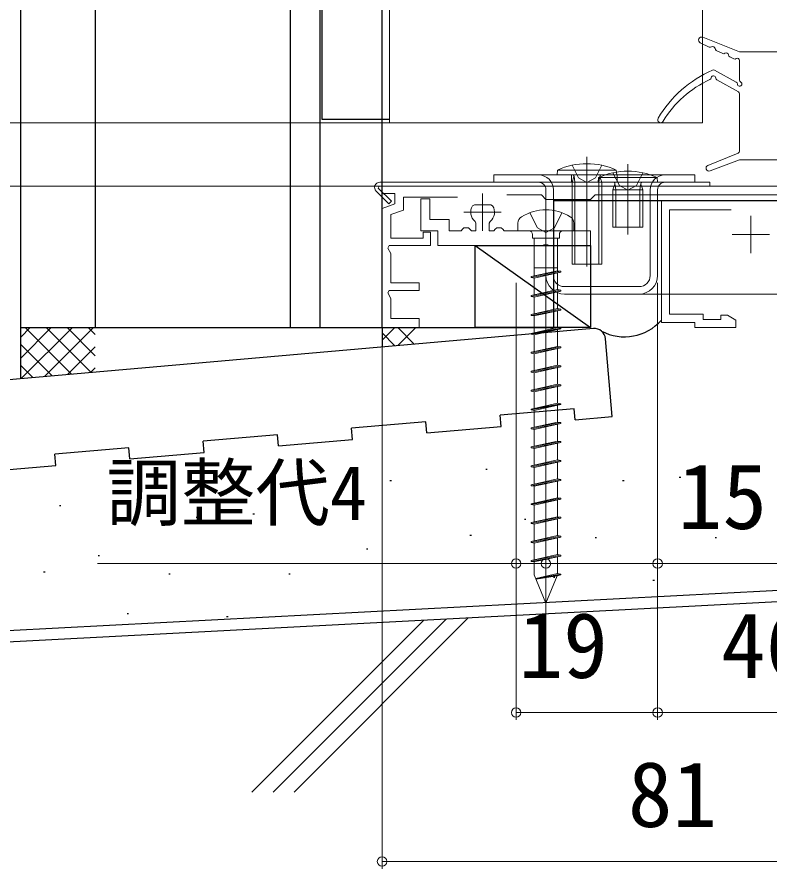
# Model space of a CAD drawing. Units: millimetres, scale not verified. Extents: x -525 to 525, y -783 to 779.
# Drawn here: x -418.5 to -317.5, y -588 to -473.6 of the extents above; entities that cross this region are included whole.
import ezdxf
from ezdxf.enums import TextEntityAlignment as Align

# ---------------------------------------------------------------- set-up
doc = ezdxf.new("R2010")
doc.units = ezdxf.units.MM
doc.header["$LTSCALE"] = 4
for name, color, linetype, lineweight in [('0-2_YKK_11', 190, 'Continuous', 18), ('0-3_YKK_11E', 4, 'Continuous', 18), ('0-5_YKK_13', 4, 'Continuous', 18), ('0-6_YKK_D', 6, 'Continuous', 18)]:
    doc.layers.add(name, color=color, linetype=linetype, lineweight=lineweight)
for name, color, linetype in [('0-4_YKK_12', 2, 'Continuous'), ('0-8_YSS_K', 3, 'Continuous'), ('0-9_YSS_KE', 3, 'Continuous')]:
    doc.layers.add(name, color=color, linetype=linetype)
doc.styles.add('ＭＳ ゴシック', font='')
doc.styles.get('ＭＳ ゴシック').set_extended_font_data('MS Gothic')

msp = doc.modelspace()

# ---------------------------------------------------------------- linework, layer by layer
at = {"layer": '0-2_YKK_11', "color": 211}
for p, q in [((-356.042, -497.312), (-356.042, -502.312)), ((-358.542, -499.812), (-353.542, -499.812))]:
    msp.add_line(p, q, dxfattribs=at)
for points in [[(-300.774, -486.812), (-306.142, -486.812), (-306.142, -498.312), (-307.342, -498.312), (-307.342, -497.512), (-340.942, -497.512), (-341.542, -498.112), (-347.542, -498.112), (-348.142, -497.512), (-352.809, -497.512)], [(-359.424, -497.812), (-366.642, -497.812), (-366.642, -499.534), (-368.342, -500.152), (-368.342, -503.312), (-364.042, -503.312), (-364.042, -502.512), (-363.042, -502.512), (-363.042, -504.312), (-368.568, -504.312), (-368.765, -504.652), (-368.342, -505.385), (-368.342, -509.312), (-364.542, -509.312), (-364.542, -510.312), (-368.568, -510.312), (-368.765, -510.652), (-368.342, -511.385), (-368.342, -514.112), (-364.542, -514.112), (-364.542, -515.312), (-369.542, -515.312), (-369.542, -499.312), (-367.842, -498.693), (-367.842, -497.312), (-369.542, -497.312), (-369.542, -496.312), (-307.342, -496.312)]]:
    msp.add_lwpolyline(points, dxfattribs=at)
at = {"layer": '0-2_YKK_11'}
for points in [[(-348, -504.312), (-362.042, -504.312), (-362.042, -502.312), (-364.342, -502.312), (-364.342, -498.012), (-363.142, -498.012), (-363.142, -500.812), (-360.542, -500.812), (-360.542, -502.312), (-358.942, -502.312), (-358.742, -502.112), (-358.542, -501.912), (-357.942, -501.912), (-357.742, -502.112), (-357.542, -502.312), (-356.942, -502.312), (-356.942, -501.285), (-357.052, -501.053)], [(-357.39, -498.951), (-357.137, -498.812), (-354.946, -498.812), (-354.694, -498.951)], [(-355.031, -501.053), (-355.142, -501.285), (-355.142, -502.312), (-354.542, -502.312), (-354.342, -502.112), (-354.142, -501.912), (-353.542, -501.912), (-353.342, -502.112), (-353.142, -502.312), (-341.542, -502.312), (-341.542, -504.312), (-347.083, -504.312), (-347.267, -504.192), (-347.817, -504.192), (-348, -504.312)]]:
    msp.add_lwpolyline(points, dxfattribs=at)
for start, end in [(147.42102, 230.83331), (309.16669, 32.57898)]:
    msp.add_arc((-356.042, -499.812), 1.6, start, end, dxfattribs=at)
at = {"layer": '0-3_YKK_11E'}
for p, q in [((-320.042, -500.312), (-320.042, -505.312)), ((-322.542, -502.812), (-317.542, -502.812))]:
    msp.add_line(p, q, dxfattribs=at)
msp.add_lwpolyline([(-322.692, -499.512), (-330.942, -499.512), (-330.942, -513.512), (-326.442, -513.512), (-326.442, -514.212), (-324.042, -514.212), (-324.042, -513.662), (-323.168, -513.662), (-322.042, -514.312), (-322.042, -515.312), (-327.542, -515.312), (-327.542, -514.612), (-332.042, -514.612), (-332.042, -498.312), (-279.842, -498.312), (-279.842, -489.512), (-285.042, -489.512)], dxfattribs=at)
at = {"layer": '0-4_YKK_12'}
for p, q in [((-418.042, -515.319), (-418.042, -339.512)), ((-408.031, -515.318), (-408.031, -339.512)), ((-381.842, -515.314), (-381.842, -339.512)), ((-377.842, -515.313), (-377.842, -339.512)), ((-369.542, -515.312), (-369.542, -424.028)), ((-346.541, -498.312), (-346.541, -515.312)), ((-288.541, -498.312), (-346.541, -498.312)), ((-418.042, -515.319), (-369.542, -515.312)), ((-369.542, -515.312), (-346.541, -515.312))]:
    msp.add_line(p, q, dxfattribs=at)
msp.add_lwpolyline([(-377.641, -339.512), (-377.641, -487.312), (-368.641, -487.312)], dxfattribs=at)
at = {"layer": '0-5_YKK_13'}
for p, q in [((-326.541, -339.512), (-326.541, -487.812)), ((-321.544, -478.312), (-326.497, -476.341)), ((-325.613, -477.651), (-326.818, -477.073)), ((-323.813, -478.515), (-324.676, -478.101)), ((-322.313, -479.235), (-322.876, -478.965)), ((-313.844, -478.312), (-321.544, -478.312)), ((-321.544, -482.093), (-321.544, -479.46)), ((-324.912, -480.752), (-321.999, -482.361)), ((-324.59, -482.072), (-321.699, -483.669)), ((-321.544, -483.932), (-321.544, -491.61)), ((-342.042, -492.387), (-342.042, -507.093)), ((-321.732, -491.888), (-325.804, -493.542)), ((-321.544, -492.812), (-325.514, -494.287)), ((-321.544, -492.812), (-313.844, -492.812)), ((-344.042, -493.501), (-343.187, -495.215)), ((-336.542, -493.387), (-336.542, -502.812)), ((-340.042, -494.812), (-354.542, -494.812)), ((-354.542, -494.812), (-354.542, -495.812)), ((-346.042, -494.812), (-345.985, -494.169)), ((-338.042, -494.812), (-346.042, -494.812)), ((-345.985, -494.169), (-338.098, -494.169)), ((-344.092, -495.812), (-344.092, -494.812)), ((-344.042, -495.812), (-343.783, -495.079)), ((-343.663, -495.812), (-343.773, -494.986)), ((-340.421, -495.812), (-340.31, -494.986)), ((-340.042, -495.812), (-340.3, -495.079)), ((-327.542, -494.812), (-340.042, -494.812)), ((-338.542, -494.525), (-337.687, -496.255)), ((-338.042, -494.812), (-338.098, -494.169)), ((-337.992, -495.812), (-337.992, -494.812)), ((-334.542, -494.525), (-335.397, -496.255)), ((-327.542, -494.812), (-327.542, -495.812)), ((-369.843, -495.812), (-325.543, -495.812)), ((-354.542, -495.812), (-340.042, -495.812)), ((-344.042, -495.812), (-340.042, -495.812)), ((-344.042, -495.942), (-344.042, -496.027)), ((-343.663, -495.812), (-343.663, -506.812)), ((-343.187, -495.215), (-342.042, -495.824)), ((-340.542, -495.812), (-340.485, -495.169)), ((-340.542, -495.812), (-332.542, -495.812)), ((-332.598, -495.169), (-340.485, -495.169)), ((-340.421, -495.812), (-340.421, -506.812)), ((-340.042, -506.812), (-340.042, -495.812)), ((-340.042, -495.812), (-327.542, -495.812)), ((-338.542, -496.812), (-338.283, -496.079)), ((-338.163, -496.812), (-338.273, -495.986)), ((-337.687, -496.255), (-336.542, -496.864)), ((-335.397, -496.255), (-336.542, -496.864)), ((-334.921, -496.812), (-334.81, -495.986)), ((-334.542, -496.812), (-334.8, -496.079)), ((-332.542, -495.812), (-332.598, -495.169)), ((-325.543, -495.812), (-325.543, -496.312)), ((-368.633, -498.712), (-370.338, -497.007)), ((-369.934, -496.312), (-370.049, -496.589)), ((-368.28, -498.359), (-370.049, -496.589)), ((-369.934, -496.312), (-325.543, -496.312)), ((-347.542, -496.812), (-347.542, -508.312)), ((-346.542, -496.812), (-346.542, -508.312)), ((-338.542, -501.812), (-338.542, -496.812)), ((-334.542, -496.812), (-338.542, -496.812)), ((-338.163, -496.812), (-338.163, -501.812)), ((-334.921, -496.812), (-334.921, -501.812)), ((-333.542, -496.812), (-333.542, -508.312)), ((-332.542, -496.812), (-332.542, -508.312)), ((-368.633, -498.712), (-368.28, -498.359)), ((-347.542, -497.808), (-347.542, -554.358)), ((-349.692, -499.892), (-348.687, -501.925)), ((-345.392, -499.892), (-346.397, -501.925)), ((-351.292, -501.285), (-351.292, -502.312)), ((-348.687, -501.925), (-347.542, -502.534)), ((-346.397, -501.925), (-347.542, -502.534)), ((-343.792, -502.312), (-343.792, -501.285)), ((-351.292, -502.312), (-343.792, -502.312)), ((-349.342, -502.812), (-349.342, -503.312)), ((-349.112, -503.312), (-349.112, -508.374)), ((-345.972, -503.312), (-345.972, -507.675)), ((-345.972, -507.675), (-349.542, -508.469)), ((-345.972, -507.312), (-349.112, -507.312)), ((-345.972, -507.675), (-345.542, -507.751)), ((-345.542, -507.751), (-349.542, -508.469)), ((-345.542, -507.875), (-349.542, -508.593)), ((-349.542, -508.469), (-349.542, -508.593)), ((-349.112, -508.675), (-349.542, -508.593)), ((-349.112, -508.675), (-345.542, -507.875)), ((-349.112, -508.675), (-349.112, -510.914)), ((-345.972, -507.971), (-345.972, -510.215)), ((-345.542, -507.751), (-345.542, -507.875)), ((-340.042, -509.812), (-345.042, -509.812)), ((-335.042, -509.812), (-340.042, -509.812)), ((-345.972, -510.215), (-349.542, -511.009)), ((-349.542, -511.009), (-349.542, -511.133)), ((-349.112, -511.215), (-349.542, -511.133)), ((-349.112, -511.215), (-345.542, -510.415)), ((-345.972, -510.511), (-345.972, -512.755)), ((-340.042, -510.812), (-345.042, -510.812)), ((-335.042, -510.812), (-340.042, -510.812)), ((-349.112, -511.215), (-349.112, -513.454)), ((-345.972, -512.755), (-349.542, -513.549)), ((-349.112, -513.755), (-345.542, -512.955)), ((-345.972, -513.051), (-345.972, -515.295)), ((-349.542, -513.549), (-349.542, -513.673)), ((-349.112, -513.755), (-349.542, -513.673)), ((-349.112, -513.755), (-349.112, -515.994)), ((-345.972, -515.295), (-349.542, -516.089)), ((-349.112, -516.295), (-345.542, -515.495)), ((-345.972, -515.591), (-345.972, -517.835)), ((-349.542, -516.089), (-349.542, -516.213)), ((-349.112, -516.295), (-349.542, -516.213)), ((-349.112, -516.295), (-349.112, -518.534)), ((-345.972, -517.835), (-349.542, -518.629)), ((-349.112, -518.835), (-345.542, -518.035)), ((-349.542, -518.629), (-349.542, -518.753)), ((-349.112, -518.835), (-349.542, -518.753)), ((-349.112, -518.835), (-349.112, -521.074)), ((-345.972, -518.131), (-345.972, -520.375)), ((-345.972, -520.375), (-349.542, -521.169)), ((-349.542, -521.169), (-349.542, -521.293)), ((-349.112, -521.375), (-349.542, -521.293)), ((-349.112, -521.375), (-345.542, -520.575)), ((-349.112, -521.375), (-349.112, -523.614)), ((-345.972, -520.671), (-345.972, -522.915)), ((-345.972, -522.915), (-349.542, -523.709)), ((-349.542, -523.709), (-349.542, -523.833)), ((-349.112, -523.915), (-345.542, -523.115)), ((-345.972, -523.211), (-345.972, -525.455)), ((-349.112, -523.915), (-349.542, -523.833)), ((-349.112, -523.915), (-349.112, -526.154)), ((-345.972, -525.455), (-349.542, -526.249)), ((-349.112, -526.455), (-345.542, -525.655)), ((-345.972, -525.751), (-345.972, -527.995)), ((-349.542, -526.249), (-349.542, -526.373)), ((-349.112, -526.455), (-349.542, -526.373)), ((-349.112, -526.455), (-349.112, -528.694)), ((-345.972, -527.995), (-349.542, -528.789)), ((-349.112, -528.995), (-345.542, -528.195)), ((-345.972, -528.291), (-345.972, -530.535)), ((-349.542, -528.789), (-349.542, -528.913)), ((-349.112, -528.995), (-349.542, -528.913)), ((-349.112, -528.995), (-349.112, -531.234)), ((-345.972, -530.535), (-349.542, -531.329)), ((-349.542, -531.329), (-349.542, -531.453)), ((-349.112, -531.535), (-349.542, -531.453)), ((-349.112, -531.535), (-345.542, -530.735)), ((-349.112, -531.535), (-349.112, -533.774)), ((-345.972, -530.831), (-345.972, -533.075)), ((-345.972, -533.075), (-349.542, -533.869)), ((-349.542, -533.869), (-349.542, -533.993)), ((-349.112, -534.075), (-349.542, -533.993)), ((-349.112, -534.075), (-345.542, -533.275)), ((-345.972, -533.371), (-345.972, -535.615)), ((-349.112, -534.075), (-349.112, -536.314)), ((-345.972, -535.615), (-349.542, -536.409)), ((-349.112, -536.615), (-345.542, -535.815)), ((-345.972, -535.911), (-345.972, -538.155)), ((-349.542, -536.409), (-349.542, -536.533)), ((-349.112, -536.615), (-349.542, -536.533)), ((-349.112, -536.615), (-349.112, -538.854)), ((-345.972, -538.155), (-349.542, -538.949)), ((-349.112, -539.155), (-345.542, -538.355)), ((-345.972, -538.451), (-345.972, -540.695)), ((-349.542, -538.949), (-349.542, -539.073)), ((-349.112, -539.155), (-349.542, -539.073)), ((-349.112, -539.155), (-349.112, -541.394)), ((-345.972, -540.695), (-349.542, -541.489)), ((-349.112, -541.695), (-345.542, -540.895)), ((-349.542, -541.489), (-349.542, -541.613)), ((-349.112, -541.695), (-349.542, -541.613)), ((-349.112, -541.695), (-349.112, -543.934)), ((-345.972, -540.991), (-345.972, -543.235)), ((-345.972, -543.235), (-349.542, -544.029)), ((-349.542, -544.029), (-349.542, -544.153)), ((-349.112, -544.235), (-349.542, -544.153)), ((-349.112, -544.235), (-345.542, -543.435)), ((-349.112, -544.235), (-349.112, -546.474)), ((-345.972, -543.531), (-345.972, -545.775)), ((-345.972, -545.775), (-349.542, -546.569)), ((-349.542, -546.569), (-349.542, -546.693)), ((-349.112, -546.775), (-345.542, -545.975)), ((-345.972, -546.071), (-345.972, -548.31)), ((-349.112, -546.775), (-349.542, -546.693)), ((-349.112, -546.775), (-349.112, -548.522)), ((-349.112, -548.522), (-347.542, -552.312)), ((-345.972, -548.31), (-348.912, -549.003)), ((-345.542, -548.391), (-348.912, -549.003)), ((-346.012, -548.621), (-348.873, -549.098)), ((-346.012, -548.621), (-347.542, -552.312)), ((-345.972, -548.31), (-345.542, -548.391)), ((-345.542, -548.391), (-345.542, -548.51))]:
    msp.add_line(p, q, dxfattribs=at)
for points in [[(-368.541, -339.512), (-368.541, -487.812), (-326.541, -487.812)], [(-340.042, -493.501), (-340.897, -495.215), (-342.042, -495.824)], [(-340.042, -506.812), (-344.042, -506.812), (-344.042, -495.812)], [(-338.542, -501.812), (-334.542, -501.812), (-334.542, -496.812)], [(-345.742, -502.812), (-345.742, -503.312), (-349.342, -503.312)], [(-345.972, -510.215), (-345.542, -510.291), (-349.542, -511.009)], [(-345.542, -510.291), (-345.542, -510.415), (-349.542, -511.133)], [(-345.972, -512.755), (-345.542, -512.831), (-349.542, -513.549)], [(-345.542, -512.831), (-345.542, -512.955), (-349.542, -513.673)], [(-345.972, -515.295), (-345.542, -515.371), (-349.542, -516.089)], [(-345.542, -515.371), (-345.542, -515.495), (-349.542, -516.213)], [(-345.972, -517.835), (-345.542, -517.911), (-349.542, -518.629)], [(-345.542, -517.911), (-345.542, -518.035), (-349.542, -518.753)], [(-345.972, -520.375), (-345.542, -520.451), (-349.542, -521.169)], [(-345.542, -520.451), (-345.542, -520.575), (-349.542, -521.293)], [(-345.972, -522.915), (-345.542, -522.991), (-349.542, -523.709)], [(-345.542, -522.991), (-345.542, -523.115), (-349.542, -523.833)], [(-345.972, -525.455), (-345.542, -525.531), (-349.542, -526.249)], [(-345.542, -525.531), (-345.542, -525.655), (-349.542, -526.373)], [(-345.972, -527.995), (-345.542, -528.071), (-349.542, -528.789)], [(-345.542, -528.071), (-345.542, -528.195), (-349.542, -528.913)], [(-345.972, -530.535), (-345.542, -530.611), (-349.542, -531.329)], [(-345.542, -530.611), (-345.542, -530.735), (-349.542, -531.453)], [(-345.972, -533.075), (-345.542, -533.151), (-349.542, -533.869)], [(-345.542, -533.151), (-345.542, -533.275), (-349.542, -533.993)], [(-345.972, -535.615), (-345.542, -535.691), (-349.542, -536.409)], [(-345.542, -535.691), (-345.542, -535.815), (-349.542, -536.533)], [(-345.972, -538.155), (-345.542, -538.231), (-349.542, -538.949)], [(-345.542, -538.231), (-345.542, -538.355), (-349.542, -539.073)], [(-345.972, -540.695), (-345.542, -540.771), (-349.542, -541.489)], [(-345.542, -540.771), (-345.542, -540.895), (-349.542, -541.613)], [(-345.972, -543.235), (-345.542, -543.311), (-349.542, -544.029)], [(-345.542, -543.311), (-345.542, -543.435), (-349.542, -544.153)], [(-345.972, -545.775), (-345.542, -545.851), (-349.542, -546.569)], [(-345.542, -545.851), (-345.542, -545.975), (-349.542, -546.693)], [(-346.012, -548.621), (-345.542, -548.51), (-348.873, -549.098)]]:
    msp.add_lwpolyline(points, dxfattribs=at)
for centre, radius, start, end in [((-326.644, -476.712), 0.4, 68.29029, 244.35969), ((-325.483, -477.381), 0.3, 244.35969, 304.35969), ((-325.144, -477.876), 0.3, 4.35969, 124.35969), ((-324.546, -477.83), 0.3, 184.35969, 244.35969), ((-323.683, -478.245), 0.3, 244.35969, 304.35969), ((-323.344, -478.74), 0.3, 4.35969, 124.35969), ((-322.746, -478.694), 0.3, 184.35969, 244.35969), ((-322.183, -478.964), 0.3, 244.35969, 304.35969), ((-321.844, -479.46), 0.3, 0, 124.35969), ((-318.737, -495.387), 16, 113.73725, 149.25768), ((-325.057, -481.015), 0.3, 61.08298, 113.73725), ((-319.773, -494.782), 14, 114.22223, 149.217), ((-325.64, -481.741), 0.3, 294.22223, 353.17568), ((-325.044, -481.812), 0.3, 0.2202, 173.17568), ((-324.444, -481.81), 0.3, 180.2202, 241.08298), ((-322.144, -482.624), 0.3, 1.08298, 61.08298), ((-321.544, -482.612), 0.3, 181.08298, 60), ((-321.244, -482.093), 0.3, 180, 240), ((-321.844, -483.932), 0.3, 0, 61.08298), ((-332.144, -487.412), 0.4, 149.25768, 329.217), ((-321.844, -491.61), 0.3, 292.09879, 0), ((-342.042, -502.812), 9.5, 65.47227, 114.52773), ((-325.653, -493.912), 0.4, 112.09879, 290.38402), ((-348.542, -496.812), 2, 0, 90), ((-343.972, -495.012), 0.2, 340.57815, 90), ((-336.542, -503.812), 9.5, 65.47227, 114.52773), ((-340.112, -495.012), 0.2, 90, 199.42185), ((-331.542, -496.812), 2, 90, 180), ((-369.843, -496.512), 0.7, 90, 225.00044), ((-348.542, -496.812), 1, 0, 90), ((-338.472, -496.012), 0.2, 340.57815, 90), ((-334.612, -496.012), 0.2, 90, 199.42185), ((-331.542, -496.812), 1, 90, 180), ((-347.542, -505.79), 6.278, 58.59711, 121.40289), ((-350.292, -501.285), 1, 121.40289, 180), ((-344.792, -501.285), 1, 0, 58.59711), ((-349.842, -502.812), 0.5, 0, 90), ((-345.242, -502.812), 0.5, 90, 180), ((-345.042, -508.312), 2.5, 180, 270), ((-345.042, -508.312), 1.5, 180, 270), ((-335.042, -508.312), 1.5, 270, 0), ((-335.042, -508.312), 2.5, 270, 0)]:
    msp.add_arc(centre, radius, start, end, dxfattribs=at)
at = {"layer": '0-6_YKK_D'}
for p, q in [((-367.542, -487.812), (-439.042, -487.812)), ((-367.542, -487.812), (-439.042, -487.812)), ((-368.042, -496.312), (-439.042, -496.312)), ((-368.042, -496.312), (-439.042, -496.312)), ((-351.542, -509.312), (-351.542, -567.982)), ((-351.542, -509.312), (-351.542, -547.982)), ((-347.542, -509.312), (-347.542, -547.982)), ((-347.542, -509.312), (-347.542, -547.982)), ((-332.542, -509.312), (-332.542, -567.982)), ((-332.542, -509.312), (-332.542, -567.982)), ((-332.542, -509.312), (-332.542, -547.982)), ((-336.542, -510.812), (-58.042, -510.812)), ((-369.542, -516.012), (-369.542, -587.982)), ((-332.542, -566.982), (-351.542, -566.982)), ((-286.042, -566.982), (-332.542, -566.982)), ((-369.542, -586.982), (-288.542, -586.982))]:
    msp.add_line(p, q, dxfattribs=at)
for points in [[(-347.542, -546.982), (-351.542, -546.982), (-407.751, -546.982)], [(-347.542, -546.982), (-332.542, -546.982), (-311.264, -546.982)]]:
    msp.add_lwpolyline(points, dxfattribs=at)
for centre in [(-351.542, -546.982), (-347.542, -546.982), (-347.542, -546.982), (-332.542, -546.982), (-351.542, -566.982), (-332.542, -566.982), (-332.542, -566.982), (-369.542, -586.982)]:
    msp.add_circle(centre, 0.637, dxfattribs=at)
at = {"layer": '0-8_YSS_K'}
for p, q in [((-357.042, -504.312), (-341.542, -515.312)), ((-418.042, -522.17), (-418.042, -515.312)), ((-418.042, -516.58), (-416.774, -515.312)), ((-418.042, -519.408), (-413.946, -515.312)), ((-417.968, -522.163), (-411.117, -515.312)), ((-411.213, -521.572), (-417.473, -515.312)), ((-414.869, -521.892), (-408.289, -515.312)), ((-408.612, -521.345), (-414.644, -515.312)), ((-408.041, -519.087), (-411.816, -515.312)), ((-408.042, -516.258), (-408.987, -515.312)), ((-369.542, -515.312), (-369.542, -517.926)), ((-369.542, -517.006), (-367.847, -515.312)), ((-367.439, -517.732), (-365.019, -515.312)), ((-365.218, -517.527), (-367.433, -515.312)), ((-364.542, -515.375), (-364.605, -515.312)), ((-367.808, -517.766), (-369.542, -516.032)), ((-413.813, -521.8), (-418.042, -517.571)), ((-411.769, -521.621), (-408.041, -517.893)), ((-416.414, -522.027), (-418.042, -520.4)), ((-408.669, -521.35), (-408.041, -520.721)), ((-343.742, -526.209), (-353.704, -527.081)), ((-343.611, -527.704), (-343.742, -526.209)), ((-363.666, -527.952), (-373.628, -528.824)), ((-363.535, -529.447), (-363.666, -527.952)), ((-343.611, -527.704), (-338.632, -527.268)), ((-373.497, -530.318), (-373.628, -528.824)), ((-383.59, -529.696), (-393.552, -530.567)), ((-393.421, -532.061), (-393.552, -530.567)), ((-383.459, -531.19), (-383.59, -529.696)), ((-383.459, -531.19), (-373.497, -530.318)), ((-413.345, -533.805), (-413.475, -532.31)), ((-403.383, -532.933), (-393.421, -532.061)), ((-423.307, -534.676), (-413.345, -533.805)), ((-355.621, -534.296), (-355.421, -534.296)), ((-368.492, -535.815), (-368.292, -535.815)), ((-337.258, -535.857), (-337.058, -535.857)), ((-329.643, -535.396), (-329.443, -535.396)), ((-322.028, -535.857), (-321.828, -535.857)), ((-412.853, -539.2), (-412.653, -539.2)), ((-394.49, -540.761), (-394.29, -540.761)), ((-386.875, -540.299), (-386.675, -540.299)), ((-379.26, -540.761), (-379.06, -540.761)), ((-350.438, -541.01), (-350.238, -541.01)), ((-357.743, -543.193), (-357.543, -543.193)), ((-340.95, -543.479), (-340.75, -543.479)), ((-324.835, -543.473), (-324.635, -543.473)), ((-371.645, -545.03), (-371.445, -545.03)), ((-407.67, -545.913), (-407.47, -545.913)), ((-414.975, -548.096), (-414.775, -548.096)), ((-398.182, -548.383), (-397.982, -548.383)), ((-382.067, -548.376), (-381.867, -548.376)), ((-346.546, -548.805), (-346.346, -548.805)), ((-333.181, -549.203), (-332.981, -549.203)), ((-403.778, -553.709), (-403.578, -553.709)), ((-390.413, -554.107), (-390.213, -554.107)), ((-363.937, -554.599), (-387.005, -577.667)), ((-360.952, -554.442), (-384.177, -577.667)), ((-357.967, -554.286), (-381.348, -577.667))]:
    msp.add_line(p, q, dxfattribs=at)
msp.add_lwpolyline([(-341.542, -515.312), (-357.042, -515.312), (-357.042, -504.312), (-341.542, -504.312)], close=True, dxfattribs=at)
for points in [[(-247.142, -509.812), (-247.142, -548.478), (-454.113, -559.325)], [(-363.535, -529.447), (-353.573, -528.575), (-353.704, -527.081)], [(-403.383, -532.933), (-403.513, -531.439), (-413.475, -532.31)]]:
    msp.add_lwpolyline(points, dxfattribs=at)
msp.add_arc((-337.001, -509.933), 6.616, 242.2852, 318.551, dxfattribs=at)
at = {"layer": '0-9_YSS_KE'}
for p, q in [((-341.172, -515.444), (-437.801, -523.898)), ((-338.632, -527.268), (-339.547, -516.808))]:
    msp.add_line(p, q, dxfattribs=at)
msp.add_lwpolyline([(-248.642, -508.312), (-248.642, -547.054), (-454.113, -557.823)], dxfattribs=at)
msp.add_arc((-341.042, -516.939), 1.5, 5, 95, dxfattribs=at)

# ---------------------------------------------------------------- texts
at = {"layer": '0-6_YKK_D', "style": 'ＭＳ ゴシック'}
for s, height, p in [('調整代4', 7.331, (-406.546, -543.335)), ('15', 8.798, (-329.832, -544.982)), ('19', 8.798, (-351.212, -564.982)), ('46.5', 8.798, (-324.019, -564.982)), ('81', 8.798, (-336.542, -584.982))]:
    msp.add_text(s, height=height, dxfattribs=at).set_placement(p, align=Align.BOTTOM_LEFT)

doc.saveas('drawing.dxf')
